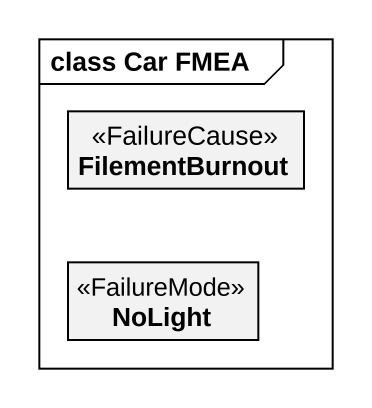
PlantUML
@startuml
mainframe class Car FMEA
hide circle
hide empty members
class FilementBurnout <<FailureCause>>
class NoLight <<FailureMode>>
@enduml
